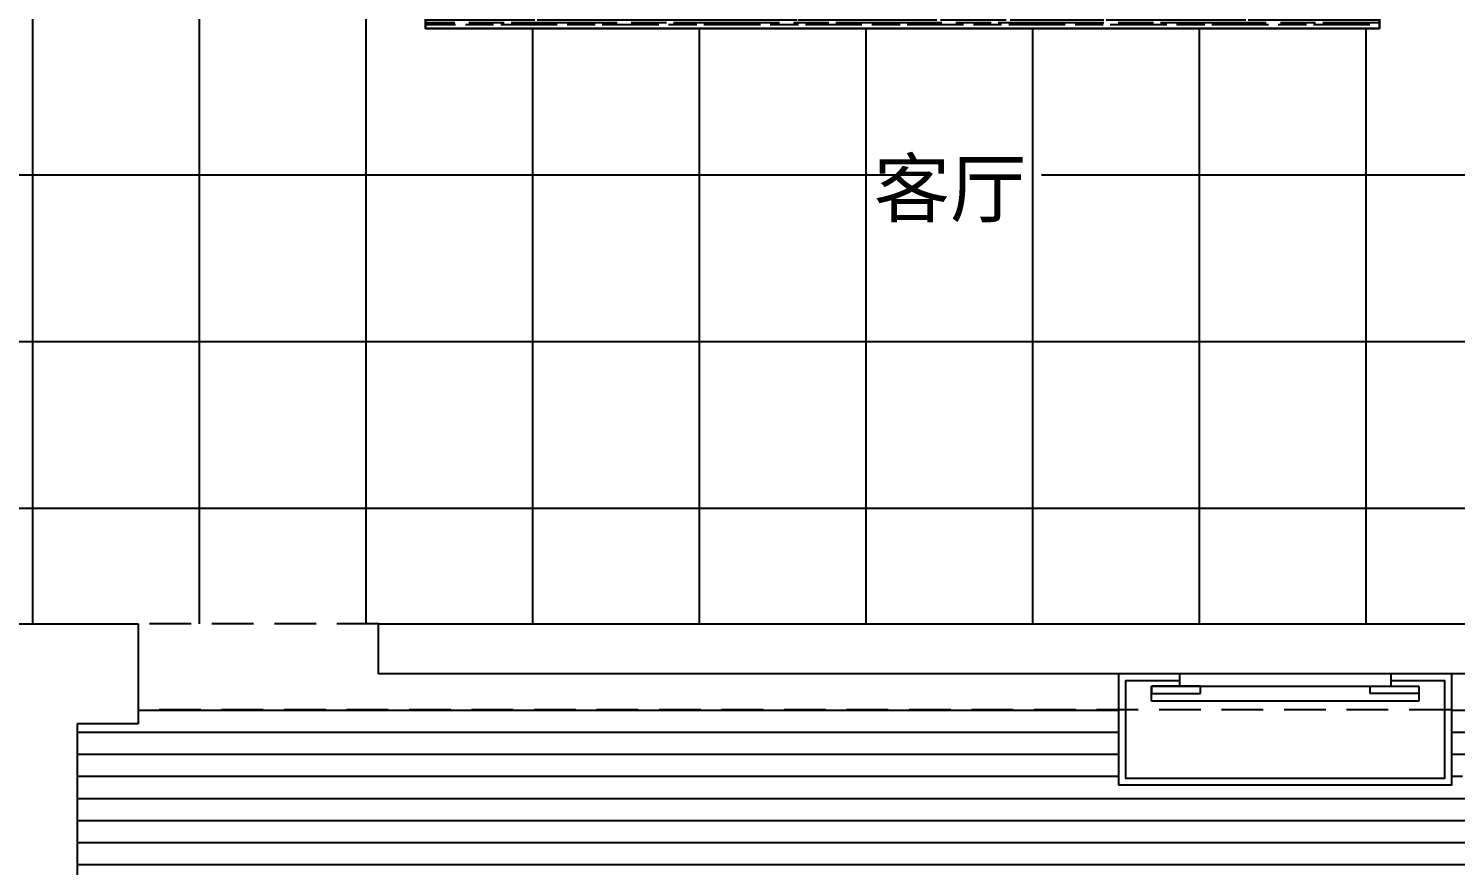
# Model space of a CAD drawing. Extents: x 13886 to 74789, y -750269 to -704302.
# Drawn here: x 60364 to 65501, y -716073 to -713061 of the extents above; entities that cross this region are included whole.
import ezdxf

# ---------------------------------------------------------------- set-up
doc = ezdxf.new("R2010")
doc.units = 0
doc.header["$LTSCALE"] = 10
doc.linetypes.add('TRATTEGGIATA2', pattern=[0.375, 0.25, -0.125])
doc.layers.get('0').update_dxf_attribs({"linetype": 'CONTINUOUS'})
for name, color, linetype in [('__2', 30, 'CONTINUOUS'), ('__4', 38, 'CONTINUOUS'), ('___0', 250, 'CONTINUOUS'), ('____', 45, 'CONTINUOUS'), ('____0', 250, 'CONTINUOUS'), ('_____', 5, 'CONTINUOUS'), ('________IFF-FURN-DETAIL', 252, 'CONTINUOUS')]:
    doc.layers.add(name, color=color, linetype=linetype)
doc.styles.add('DIM', font='arial.ttf')

# ---------------------------------------------------------------- blocks, each defined once
blk = doc.blocks.new('EWRWR')
at = {"layer": '____'}
for p, q in [((145399.3, -689238.5), (145399.3, -689306.1)), ((146599.8, -689238.5), (145399.3, -689238.5)), ((146599.8, -689306.1), (146599.8, -689238.5)), ((145399.3, -689306.1), (145399.3, -689272.3)), ((146599.8, -689306.1), (146599.8, -689272.3)), ((145399.3, -689306.1), (146599.8, -689306.1)), ((145524.4, -689361.1), (145524.4, -689306.1)), ((146474.7, -689361.1), (145524.4, -689361.1)), ((146474.7, -689306.1), (146474.7, -689361.1))]:
    blk.add_line(p, q, dxfattribs=at)
at = {"layer": '____0', "linetype": 'CONTINUOUS'}
for p, q in [((145399.3, -689272.3), (145618.4, -689272.3)), ((145618.4, -689272.3), (145618.4, -689306.1)), ((146380.7, -689272.3), (146380.7, -689306.1)), ((146599.8, -689272.3), (146380.7, -689272.3)), ((145618.4, -689306.1), (145399.3, -689306.1)), ((145524.4, -689306.1), (146474.7, -689306.1)), ((146380.7, -689306.1), (146599.8, -689306.1))]:
    blk.add_line(p, q, dxfattribs=at)

msp = doc.modelspace()

# ---------------------------------------------------------------- hatches: boundary and pattern name
at = {"layer": '__2'}
h = msp.add_hatch(dxfattribs=at)
h.set_pattern_fill('AR-RROOF,_O', color=250, angle=180)
h.set_pattern_definition([(360, (49117.69, 184444.89), (55.88, 25.4), [381, -50.8, 127, -25.4]), (360, (49151.47, 184457.59), (-25.4, 33.782), [76.2, -8.382, 152.4, -19.05]), (360, (49130.389, 184466.48), (132.08, 17.018), [203.2, -35.56, 101.6, -25.4])])
h.paths.add_polyline_path([(65128.2, -712960.7), (61893.5, -712960.7), (61893.5, -712617.2), (61793.5, -712617.2), (61793.5, -713060.7), (65228.2, -713060.7), (65228.2, -712617.2), (65128.2, -712617.2)])
at = {"layer": '___0', "ltscale": 60}
h = msp.add_hatch(dxfattribs=at)
h.set_pattern_fill('ANSI31', color=256, scale=25, angle=135, style=0)
h.set_pattern_definition([(180, (-1176.07, -15426.53), (-7e-15, -79.375), [])])
edge = h.paths.add_edge_path()
edge.add_line((66190.7, -716539.9), (66190.7, -717744.2))
edge.add_line((66190.7, -717744.2), (65826.5, -717744.2))
edge.add_line((65826.5, -717744.2), (65826.5, -718703.2))
edge.add_line((65826.5, -718703.2), (66428.7, -718703.2))
edge.add_line((66428.7, -718703.2), (66428.7, -719253.2))
edge.add_line((66428.7, -719253.2), (66609.4, -719253.2))
edge.add_line((66609.4, -719253.2), (66609.4, -718403.2))
edge.add_line((66609.4, -718403.2), (66609.4, -716733.2))
edge.add_line((66609.4, -716733.2), (66609.4, -715513.2))
edge.add_line((66609.4, -715513.2), (66510.4, -715513.2))
edge.add_line((66510.4, -715513.2), (66510.4, -715745.7))
edge.add_line((66510.4, -715745.7), (66516.1, -715751.4))
edge.add_arc((66547.9, -715783.2), 45, 0, 135, ccw=False)
edge.add_arc((66547.9, -715783.2), 45, 180, 360, ccw=False)
edge.add_line((66502.9, -715783.2), (66318.4, -715783.2))
edge.add_line((66318.4, -715783.2), (66306.9, -715882))
edge.add_arc((66276.6, -715896.2), 33.5, -38.4102, 25.1452, ccw=False)
edge.add_arc((66296.1, -715922.2), 8.51, -51.2417, 37.9767, ccw=False)
edge.add_arc((66295.5, -715935.4), 8.85, -60.8604, 47.5954, ccw=False)
edge.add_arc((66288.2, -715953.4), 15.4, -54.8634, 41.5983, ccw=False)
edge.add_arc((66292.5, -715973.4), 8.76, -71.8146, 58.5496, ccw=False)
edge.add_arc((66290.4, -715988.3), 8.14, -66.8155, 53.5504, ccw=False)
edge.add_arc((66286.7, -716003.2), 10.2, -59.8676, 46.6026, ccw=False)
edge.add_ellipse((66240.7, -716027.5), major_axis=(70.6, 0), ratio=0.318785, start_angle=195.3273, end_angle=376.9357, ccw=False)
edge.add_arc((66170.1, -716027.5), 22.5, 220.6877, 319.3123, ccw=False)
edge.add_ellipse((66099.6, -716027.5), major_axis=(-70.6, 0), ratio=0.318785, start_angle=125.9695, end_angle=164.6727, ccw=False)
edge.add_arc((66099.6, -716041), 18, 207.8937, 332.1063, ccw=False)
edge.add_ellipse((66099.6, -716027.5), major_axis=(70.6, 0), ratio=0.318785, start_angle=195.3273, end_angle=234.0305, ccw=False)
edge.add_arc((66029, -716027.5), 22.5, 220.6877, 319.3123, ccw=False)
edge.add_ellipse((65958.4, -716027.5), major_axis=(70.6, 0), ratio=0.318785, start_angle=163.0643, end_angle=344.6727, ccw=False)
edge.add_arc((65912.5, -716003.2), 10.2, 133.3974, 239.8676, ccw=False)
edge.add_arc((65908.7, -715988.3), 8.14, 126.4496, 246.8155, ccw=False)
edge.add_arc((65906.6, -715973.4), 8.76, 121.4504, 251.8146, ccw=False)
edge.add_arc((65910.9, -715953.4), 15.4, 138.4017, 234.8634, ccw=False)
edge.add_arc((65903.7, -715935.4), 8.85, 132.4046, 240.8604, ccw=False)
edge.add_arc((65903, -715922.2), 8.51, 142.0233, 231.2417, ccw=False)
edge.add_arc((65922.6, -715896.2), 33.5, 154.8548, 218.4102, ccw=False)
edge.add_line((65892.2, -715882), (65880.8, -715783.2))
edge.add_line((65880.8, -715783.2), (65604, -715783.2))
edge.add_arc((65559, -715783.2), 45, 180, 360, ccw=False)
edge.add_arc((65559, -715783.2), 45, 90, 180, ccw=False)
edge.add_line((65559, -715738.2), (65559, -715513.2))
edge.add_line((65559, -715513.2), (65488.4, -715513.2))
edge.add_line((65488.4, -715513.2), (65488.4, -715783.2))
edge.add_line((65488.4, -715783.2), (64288.4, -715783.2))
edge.add_line((64288.4, -715783.2), (64288.4, -715513.2))
edge.add_line((64288.4, -715513.2), (60759.4, -715513.2))
edge.add_line((60759.4, -715513.2), (60759.4, -715563.2))
edge.add_line((60759.4, -715563.2), (60539.4, -715563.2))
edge.add_line((60539.4, -715563.2), (60539.4, -716433.2))
edge.add_line((60539.4, -716433.2), (61539.4, -716433.2))
edge.add_line((61539.4, -716433.2), (62309.4, -716433.2))
edge.add_line((62309.4, -716433.2), (62539.4, -716433.2))
edge.add_line((62539.4, -716433.2), (62539.4, -716953.2))
edge.add_line((62539.4, -716953.2), (63139.4, -716953.2))
edge.add_line((63139.4, -716953.2), (63139.4, -719253.2))
edge.add_line((63139.4, -719253.2), (63424.4, -719253.2))
edge.add_line((63424.4, -719253.2), (63424.4, -718703.2))
edge.add_line((63424.4, -718703.2), (64026.5, -718703.2))
edge.add_line((64026.5, -718703.2), (64026.5, -717744.2))
edge.add_line((64026.5, -717744.2), (63640.7, -717744.2))
edge.add_line((63640.7, -717744.2), (63640.7, -716539.9))
edge.add_line((63640.7, -716539.9), (66190.7, -716539.9))

# ---------------------------------------------------------------- linework, layer by layer
at = {"ltscale": 60}
for p, q in [((60319.4, -715203.2), (60759.4, -715203.2)), ((60759.4, -715203.2), (60759.4, -715563.2)), ((61624.4, -715383.2), (61624.4, -715203.2)), ((61624.4, -715203.2), (67409.4, -715203.2)), ((66609.4, -715383.2), (61624.4, -715383.2)), ((60759.4, -715563.2), (60539.4, -715563.2)), ((60539.4, -715563.2), (60539.4, -716433.2))]:
    msp.add_line(p, q, dxfattribs=at)
at = {"layer": '__4', "ltscale": 60}
for p, q in [((60979.4, -715203.2), (60979.4, -710658.2)), ((61579.4, -715203.2), (61579.4, -712617.2)), ((60379.4, -715203.2), (60379.4, -712655.5)), ((62179.4, -715203.2), (62179.4, -713060.7)), ((62779.4, -715203.2), (62779.4, -713060.7)), ((63379.4, -715203.2), (63379.4, -713060.7)), ((63979.4, -715203.2), (63979.4, -713060.7)), ((64579.4, -715203.2), (64579.4, -713060.7)), ((65179.4, -715203.2), (65179.4, -713060.7)), ((63495.4, -713588.2), (57374.4, -713588.2)), ((66109.4, -713588.2), (64011.4, -713588.2)), ((66109.4, -714188.2), (55394.4, -714188.2)), ((66109.4, -714788.2), (55394.4, -714788.2))]:
    msp.add_line(p, q, dxfattribs=at)
at = {"layer": '____', "ltscale": 60}
msp.add_line((61793.5, -712617.2), (61793.5, -713060.7), dxfattribs=at)
at = {"layer": '____', "ltscale": 5}
for p, q in [((65228.2, -713060.7), (65228.2, -712617.2)), ((65228.2, -713060.7), (65228.2, -712617.2)), ((61793.5, -713060.7), (65228.2, -713060.7))]:
    msp.add_line(p, q, dxfattribs=at)
at = {"layer": '____', "ltscale": 60}
msp.add_lwpolyline([(65228.2, -712617.2), (65228.2, -713060.7), (61793.5, -713060.7), (61793.5, -712617.2)], dxfattribs=at)
msp.add_lwpolyline([(64288.4, -715783.2), (65488.4, -715783.2), (65488.4, -715383.2), (64288.4, -715383.2)], close=True, dxfattribs=at)
at = {"layer": '____0'}
msp.add_lwpolyline([(64507.6, -715408.2), (64313.4, -715408.2), (64313.4, -715758.2), (65463.4, -715758.2), (65463.4, -715408.2), (65269.2, -715408.2)], dxfattribs=at)
at = {"layer": '_____', "linetype": 'TRATTEGGIATA2', "ltscale": 60}
for p, q in [((61624.4, -715203.2), (60759.4, -715203.2)), ((66609.4, -715513.2), (60759.4, -715513.2))]:
    msp.add_line(p, q, dxfattribs=at)

# ---------------------------------------------------------------- block references
at = {"layer": '_____', "xscale": -0.8013300212478497, "yscale": 0.8013300213497132, "zscale": 0.8013300213600002, "rotation": 180}
msp.add_blockref('EWRWR', (-52105.4, -1267788.9), dxfattribs=at)

# ---------------------------------------------------------------- texts
at = {"layer": '________IFF-FURN-DETAIL', "insert": (63407, -713535.7), "char_height": 274.56, "attachment_point": 1, "style": 'DIM'}
msp.add_mtext('{\\fNSimSun|b0|i0|c134|p49;\\H0.7333x;客厅}', dxfattribs=at)

doc.saveas('drawing.dxf')
